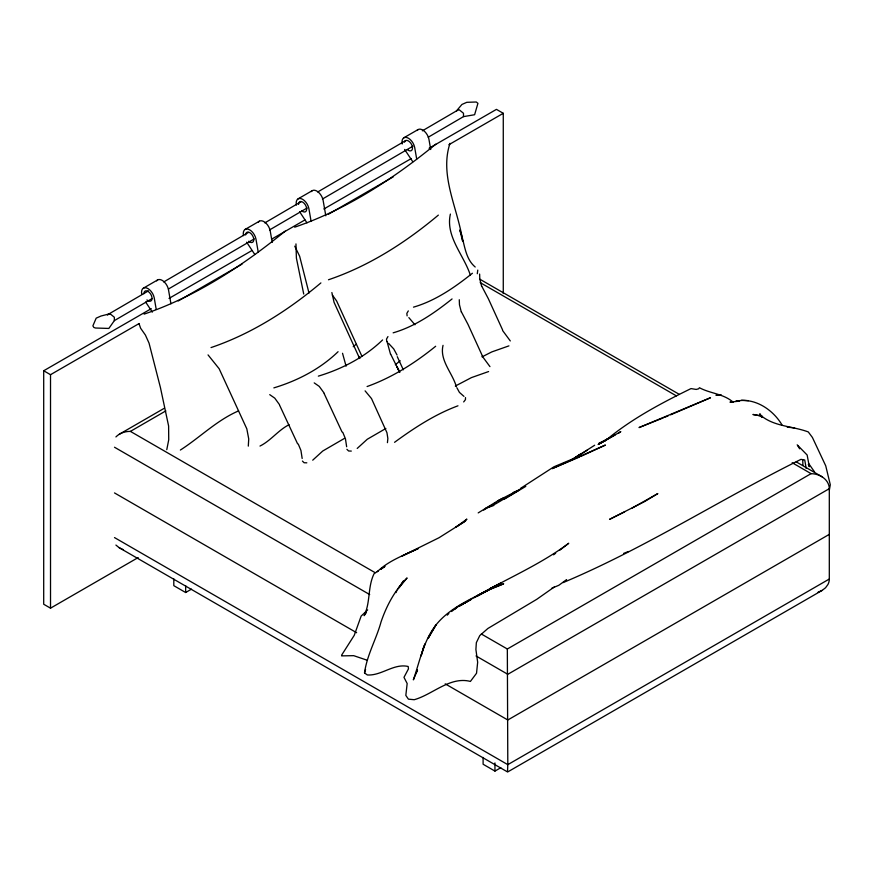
<?xml version="1.0" encoding="UTF-8"?>
<svg xmlns="http://www.w3.org/2000/svg" width="874" height="874" viewBox="0 0 874 874"><rect width="100%" height="100%" fill="white"/><g stroke="black" fill="none" stroke-linecap="round" stroke-linejoin="round"><path stroke-width="1.31" d="M465.492 397.583L465.46 399.637L463.668 401.931M302.164 458.479L300.951 450.514L298.274 444.068M346.65 446.734L345.438 438.759L342.772 432.324M387.433 442.659L387.859 438.475L386.942 432.685L371.516 398.588L365.092 390.864M295.958 243.912L296.395 258.07L303.726 294.046M450.383 214.075C445.292 236.439 463.799 254.979 470.31 275.015M477.291 273.726L477.772 270.11M166.781 449.662L168.726 439.808L168.616 426.031L160.412 387.488L149.05 343.143L145.39 335.037L140.638 328.263L139.119 323.948M443.031 345.35C439.382 360.328 452.448 372.925 456.337 386.603M829.36 490.03L830.3 484.764L825.744 465.853L812.405 437.448L808.286 431.942C792.434 425.988 774.003 426.709 760.588 415.248L762.073 417.324M554.367 586.935L536.734 599.335L487.867 628.493L479.771 635.595L476.352 642.652L475.904 649.491L477.663 662.219L476.527 673.264L470.409 681.425C450.088 676.137 432.783 694.469 414.232 699.713L408.42 699.156L405.831 695.409L407.164 683.534L403.974 677.35L408.453 668.883L408.169 666.48C393.89 663.126 381.49 675.897 367.353 674.968L364.524 672.947C366.916 655.041 376.323 639.222 381.031 621.96C386.57 605.638 394.862 590.245 407.076 577.954L398.555 588.235M449.99 143.325C439.196 175.893 458.184 209.006 462.652 241.126L459.811 229.982C464.739 242.153 464.367 257.972 475.194 267.007M364.524 672.947L365.561 669.56M396.031 592.572L396.872 590.442M417.477 670.139L413.358 679.863C419.826 661.17 423.453 641.003 435.929 625.008C449.105 608.566 469.021 599.848 487.364 590.638L477.04 595.893L487.932 590.234L503.675 583.799L491.603 588.573L474.32 597.608M415.904 673.526L417.466 670.03M387.958 336.588L386.494 339.09L386.778 341.581M408.311 310.904L406.836 313.405L407.12 315.896M399.396 587.252L403.482 580.991L397.703 589.262M114.352 320.627L108.857 328.438L95.528 328.023L93.9 327.477L92.884 325.882L96.184 318.147L101.023 316.017L110.004 313.722L114.352 317.251L114.352 320.627L151.978 298.646M366.446 612.445L364.13 615.678C370.609 602.525 367.517 587.044 374.072 573.715L378.442 570.755M341.581 655.216L354.243 635.332L361.148 616.072L367.67 609.91M422.361 130.827L456.447 110.911L461.953 104.443L466.792 102.313L476.286 102.007L477.925 103.34L474.615 114.734L463.493 116.624L428.227 137.229M447.259 615.154L448.854 613.515M377.284 571.705C388.701 560.605 404.17 555.154 418.296 548.501L402.127 556.006L439.076 537.707L465.602 520.948M312.717 460.183L322.779 450.995L344.378 438.442M357.215 448.428L367.277 439.251L385.882 428.468M551.756 588.246L558.825 585.296L566.625 579.582M395.321 364.808L400.172 360.733M454.939 609.145L457.954 606.611L451.563 611.516M353.216 346.716L356.111 344.301M320.889 282.925C288.191 310.368 251.559 333.846 211.027 347.579M438.344 215.113C405.645 242.557 369.014 266.035 328.482 279.767M605.234 440.835C630.897 419.181 661.028 403.275 691.017 388.591L696.228 389.433L698.632 388.799L699.44 387.728C710.453 393.671 723.77 393.726 733.308 402.335L729.954 402.127L739.568 401.144L735.875 401.057M435.667 346.257C415.008 363.027 392.186 377.524 367.091 386.537M285.208 231.118C242.775 265.751 196.115 296.341 144.101 314.127M435.787 144.177C393.355 178.809 346.694 209.399 294.68 227.185M559.895 550.117L568.745 543.257C539.291 565.347 504.986 579.429 473.369 597.958M553.559 554.815L555.667 553.242M338.074 351.709C320.223 368.981 297.586 380.725 273.857 387.881M382.572 339.964C364.72 357.226 342.073 368.981 318.344 376.137M618.617 433.187L620.813 431.603L598.297 444.374L607.244 439.163L598.81 443.315M380.583 569.422L384.986 566.374L380.627 569.28M115.914 545.07L119.279 547.779L507.619 771.993L822.183 590.376L825.537 587.765L827.918 584.531A17.229 14.06 2.5 0 0 829.306 579.025L829.306 488.675A18.168 14.825 2.5 0 0 811.083 473.675M578.151 455.693L572.656 459.32L579.648 454.928M520.423 488.457L553.952 466.792L573.104 458.763M571.388 459.942L580.303 454.152M594.67 445.237L577.758 456.064L587.448 450.055M478.198 512.896L498.125 500.649L525.777 486.392L504.156 499.283M461.079 605.267L466.858 601.705M601.596 442.615L607.244 439.163M289.054 424.709C278.216 430.205 270.853 440.671 259.993 446.057M483.704 510.045L486.01 508.69M488.304 507.324L490.609 505.959M494.061 503.916L496.356 502.561M498.661 501.195L504.407 497.787M148.46 290.867L107.316 314.902L110.004 313.722M163.744 281.941L248.38 232.484M264.833 222.87L301.279 201.577M317.743 191.963L405.907 140.441M168.431 289.032L254.247 238.886M269.531 229.96L307.145 207.979M322.43 199.053L412.943 146.166M143.412 288.147L157.659 279.92M245.157 229.403L259.403 221.177M298.067 198.857L312.302 190.641M403.875 137.764L418.122 129.549M138.168 557.568L50.517 608.173L43.7 604.24L43.7 370.762L151.278 308.653M169.01 298.416L251.756 250.641M271.847 239.039L304.95 219.931M323.861 209.006L411.348 158.511M429.079 148.263L496.454 109.37L503.271 113.303L503.271 293.533M43.7 370.762L50.517 374.695L139.174 323.511M178.187 300.995L242.022 264.134M328.318 214.316L393.333 176.777M448.897 144.702L503.271 113.303M119.279 434.258L164.214 408.311M115.914 436.934A18.168 14.825 2.5 0 1 130.368 431.406L165.831 410.889M173.806 578.872L173.806 585.667L185.659 592.517L191.482 589.142M462.892 604L459.407 606.01L461.691 604.742M465.219 602.645L472.2 598.614M481.345 634L507.335 649L811.083 473.642L792.172 462.728M829.306 488.675L507.805 674.302L476.013 655.948M829.306 534.364L507.805 719.99L445.205 683.85M483.103 757.441L483.103 764.247L494.957 771.087L500.791 767.722M829.306 579.025L507.805 764.652L507.521 771.491M238.569 410.889C216.708 420.339 200.026 437.426 180.361 450.055M455.321 386.057L471.447 377.601L488.588 371.559M598.275 444.462L615.121 434.968M465.132 602.798L470.878 599.553M477.903 595.795L500.584 583.22L490.259 588.464L500.933 583.668M459.068 605.999L464.629 602.929M394.556 442.31C414.167 427.954 435.012 414.32 457.965 405.809M459.123 605.977L461.472 604.699M463.821 603.431L470.857 599.608M482.033 356.854L491.789 351.916L508.93 345.875M498.125 500.649L502.659 498.235M472.419 273.256C454.841 287.284 435.449 300.82 413.489 307.145M452.066 298.952C434.487 312.968 415.106 326.505 393.147 332.83M632 508.176L657.827 493.57L644.717 501.512L609.56 519.353L624.615 511.858M822.183 590.376L818.053 592.201M563.107 582.608C645.438 547.987 721.094 498.934 800.966 459.363L804.736 459.986L806.189 468.442M580.773 456.436L605.409 445.052L552.215 468.628L579.637 456.96M456.447 110.911L459.145 109.731L463.493 113.259L463.493 116.624M664.502 417.368L668.162 415.849M670.609 414.822L710.486 397.746L639.025 427.572L663.279 417.881M513.169 492.499L518.643 490.292L495.864 503.752L485.791 508.329L493.908 505.401M623.599 553.406L628.417 551.494M781.979 424.884C772.977 409.677 754.885 397.473 736.695 401.068M341.559 655.882L353.686 655.664L367.32 660.274M351.304 451.082L348.595 450.984L346.912 449.312M306.818 462.827L304.108 462.739L302.415 461.057M741.469 400.248L748.439 400.663M787.245 427.189L794.575 427.867M123.398 549.724L119.279 547.779M463.963 396.392L459.418 392.382L456.894 387.739M479.87 279.221L679.349 394.392M796.214 461.865L822.183 476.854M480.197 282.608L676.367 395.867M130.368 431.363L374.99 572.59M114.505 447.237L369.691 594.56M114.505 492.925L356.625 632.71M114.505 537.586L507.805 764.652L507.335 649M314.214 382.888L319.25 386.395L323.981 392.896M269.727 394.644L274.753 398.14L279.483 404.64M408.857 317.612L414.953 324.778M388.515 343.307L393.748 348.945L397.036 355.041M808.832 463.755L814.579 471.96M797.175 444.833L807.15 455.026L809.324 466.705L808.297 464.269M332.349 295.051L336.599 300.918L362.011 356.483M761.309 416.035L759.801 413.784L761.483 416.985M404.618 149.421L412.79 161.756M299.553 211.628L306.971 222.848M246.643 242.174L254.815 254.509M145.641 302.033L152.327 312.127M294.757 246.184L299.629 256.202L309.003 293.074M797.798 445.827L799.666 448.799M502.55 330.459L510.296 340.936M482.208 356.144L489.953 366.621M208.045 354.91L219.145 368.73L246.818 428.839L248.729 438.923L248.303 446.122M481.749 286.191L488.348 298.722L502.583 329.913M461.406 311.876L468.005 324.407L482.24 355.598M390.634 354.09L399.582 372.029M358.613 356.221L359.706 358.285M342.04 431.985L324.057 393.376M297.553 443.73L279.56 405.121M399.669 372.258L396.982 366.741L399.626 372.237M403.318 369.811L397.288 356.679M359.651 358.526L334.076 302.371L331.869 292.55M390.58 354.44L387.029 341.537M346.082 366.184L342.532 353.282M481.629 286.29L479.804 279.079L479.618 274.043M461.286 311.974L459.462 304.764L459.276 299.727M430.707 149.509L428.905 139.108A9.111 5.266 60 0 0 423.519 130.543A9.111 5.266 60 0 0 417.095 130.499M416.69 159.024L414.658 147.335A9.111 5.266 60 0 0 406.76 137.513A9.111 5.266 60 0 0 402.204 143.992M325.805 215.791L323.085 200.201A9.111 5.266 60 0 0 317.71 191.635A9.111 5.266 60 0 0 311.286 191.581M311.111 221.417L308.85 208.427A9.111 5.266 60 0 0 300.951 198.606A9.111 5.266 60 0 0 296.395 205.084M272.218 242.437L270.186 230.747A9.111 5.266 60 0 0 264.8 222.182A9.111 5.266 60 0 0 258.376 222.127M258.201 251.963L255.94 238.963A9.111 5.266 60 0 0 248.041 229.152A9.111 5.266 60 0 0 243.485 235.63M170.933 303.781L168.442 289.48A9.111 5.266 60 0 0 163.056 280.925A9.111 5.266 60 0 0 156.632 280.871M156.227 309.407L154.195 297.706A9.111 5.266 60 0 0 146.308 287.885A9.111 5.266 60 0 0 141.741 294.374M802.693 459.593L802.944 465.296M494.957 762.926L494.957 771.087M185.659 585.711L185.659 592.517M50.517 374.695L50.517 608.173M404.498 142.178A5.757 3.321 60 0 1 409.491 141.73A5.757 3.321 60 0 1 412.364 149.148A5.757 3.321 60 0 1 407.382 149.596M298.547 204.407A5.757 3.321 60 0 1 302.972 202.276A5.757 3.321 60 0 1 306.632 209.88A5.757 3.321 60 0 1 301.563 210.689M245.649 234.953A5.757 3.321 60 0 1 250.073 232.823A5.757 3.321 60 0 1 253.722 240.426A5.757 3.321 60 0 1 248.664 241.235M143.904 293.686A5.757 3.321 60 0 1 148.329 291.566A5.757 3.321 60 0 1 151.978 299.17A5.757 3.321 60 0 1 146.919 299.968M423.398 647.918L421.071 655.915L424.928 643.963L423.398 647.918M429.418 635.78L428.14 638.49L435.929 625.008L429.418 635.78M466.749 519.222L464.323 521.767L455.824 527.197L466.749 519.222M718.264 395.07L715.959 395.256L721.192 394.982L718.264 395.07M755.901 414.997L752.918 414.473L762.03 416.133L755.901 414.997"/></g></svg>
